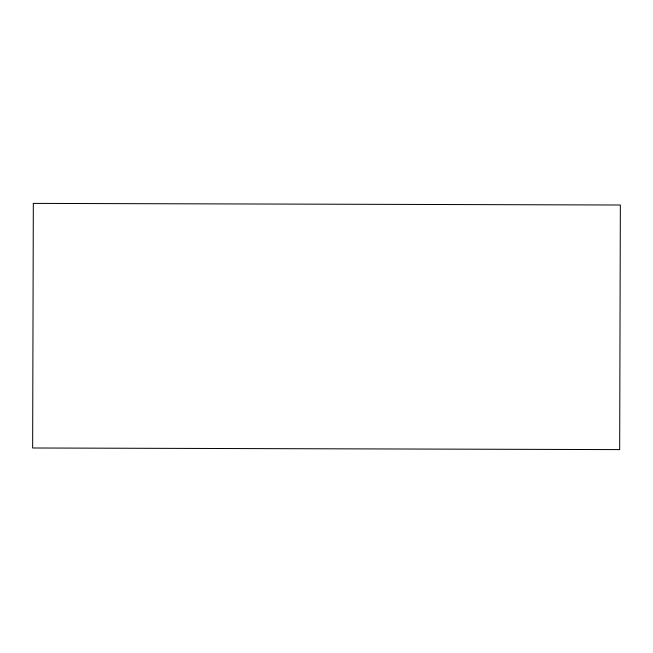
<?xml version="1.0" encoding="UTF-8"?>
<svg xmlns="http://www.w3.org/2000/svg" width="653" height="653" viewBox="0 0 653 653"><rect width="100%" height="100%" fill="white"/><g stroke="black" fill="none" stroke-linecap="round" stroke-linejoin="round"><path stroke-width="0.98" d="M33.327 203.393L32.65 447.991L619.673 449.607L620.35 205.009L33.327 203.393"/></g></svg>
